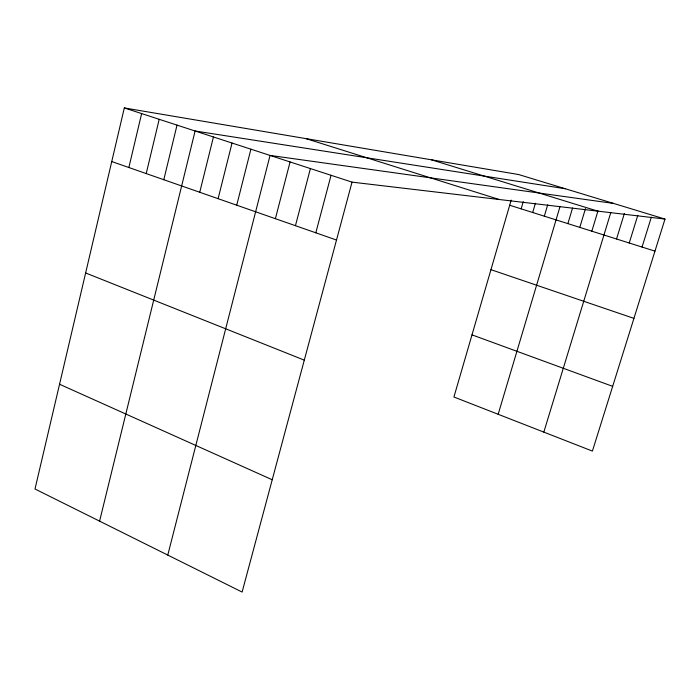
<?xml version="1.0" encoding="UTF-8"?>
<svg xmlns="http://www.w3.org/2000/svg" width="700" height="700" viewBox="0 0 700 700"><rect width="100%" height="100%" fill="white"/><g stroke="black" fill="none" stroke-linecap="round" stroke-linejoin="round"><path stroke-width="1.05" d="M665 219.074L518.613 174.536L124.311 107.94L35 489.011L242.112 592.06L352.03 182.131L665 219.074L592.41 451.089L453.924 397.005L511.175 200.121M128.861 167.519L141.636 113.584M146.213 173.582L159.206 119.306M163.8 179.725L177.03 125.116M99.593 521.15L195.099 130.996L565.329 188.746M199.745 192.273L213.43 136.972M218.102 198.686L232.032 143.036M236.731 205.188L250.906 149.179M167.773 555.074L270.051 155.418L613.585 203.429M275.389 218.689L290.08 161.945M295.444 225.697L310.406 168.569M315.814 232.811L331.056 175.298M521.141 208.854L523.241 201.67M532.683 212.502L535.413 203.227M544.32 216.178L547.689 204.803M498.164 414.286L560.07 206.395M567.884 223.624L572.565 207.996M579.801 227.386L585.48 208.574M591.824 231.193L597.984 210.884M543.821 432.11L610.785 212.599M616.543 238.998L624.391 213.43M629.239 243.005L637.805 215.294M642.049 247.056L651.341 217.175M431.454 159.81L597.852 211.146M306.031 138.635L499.24 199.509M509.688 205.24L654.972 251.134M124.311 107.94L352.03 182.131M490.954 269.666L633.938 318.377M111.746 161.543L336.507 240.03M471.992 334.854L612.666 386.348M85.636 272.965L304.299 360.141M59.553 384.256L272.221 479.762"/></g></svg>
